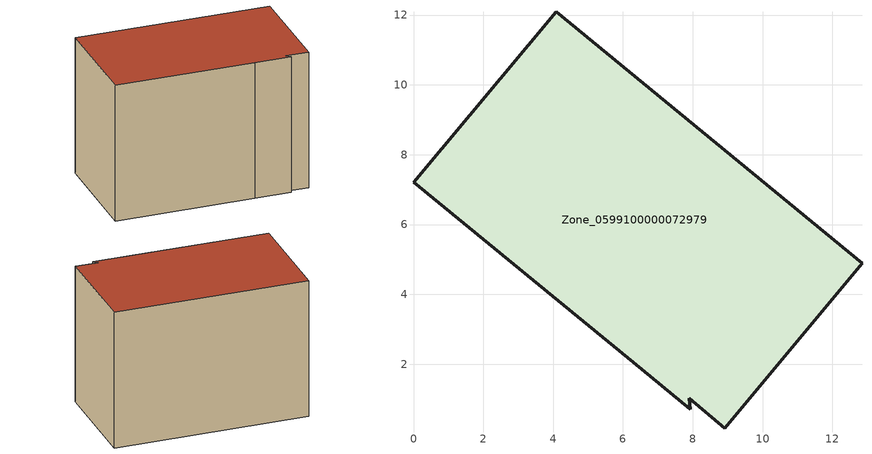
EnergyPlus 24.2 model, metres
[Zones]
Zone_0599100000072979
 floor ground (C_G): 7.93,0.7 6.29,2.06 0,7.21 4.09,12.1 12.85,4.9 8.91,0.16 7.9,1.03 z0
 wall outside (C_F): 8.91,0.16 12.85,4.9 4.09,12.1 0,7.21 6.29,2.06 7.93,0.7 7.9,1.03 8.91,0.16 z0:8.23
 roof outside (C_R): 6.29,2.06 7.93,0.7 7.9,1.03 8.91,0.16 12.85,4.9 4.09,12.1 0,7.21 z8.23
[BUILDING]
Pand.0599100000072979: North Axis=0; Terrain=City; Loads Convergence Tolerance Value=0.04; Temperature Convergence Tolerance Value=0.4; Solar Distribution=FullExterior; Maximum Number of Warmup Days=25; Minimum Number of Warmup Days=1
[Site:Location]
Rotterdam.The.Hague.AP_ZH_NLD Design_Conditions: Latitude=51.96; Longitude=4.45; Time Zone=1; Elevation=-4.5
[SITE:GROUNDTEMPERATURE:BUILDINGSURFACE]
18, 18, 18, 18, 18, 18, 18, 18, 18, 18, 18, 18
[MATERIAL] Thermal Absorptance=0.9; Solar Absorptance=0.7; Visible Absorptance=0.7
Name | Roughness | Thickness | Conductivity | Density | Specific Heat
G.TI.1946-1964 | MediumSmooth | 0.15 | 1 | 540 | 1210
F.TI.1946-1964 | Rough | 0.3 | 0.857143 | 1920 | 840
R.TI.1946-1964 | MediumRough | 0.2 | 0.277778 | 1500 | 1000
[CONSTRUCTION]
C_G: G.TI.1946-1964
C_F: F.TI.1946-1964
C_R: R.TI.1946-1964
[ZONE]
Zone_0599100000072979: Type=1; Multiplier=1; Ceiling Height=Autocalculate; Volume=Autocalculate; Floor Area=autocalculate; Part of Total Floor Area=Yes
[ZONEINFILTRATION:DESIGNFLOWRATE]
Infil_Zone_0599100000072979: Zone or ZoneList or Space or SpaceList=Zone_0599100000072979; Schedule=AlwaysOn; Design Flow Rate Calculation Method=Flow/Area; Flow Rate per Floor Area=0.003; Constant Term Coefficient=1; Temperature Term Coefficient=0; Velocity Term Coefficient=0; Velocity Squared Term Coefficient=0
[HVACTEMPLATE:ZONE:IDEALLOADSAIRSYSTEM]
Zone_0599100000072979: Maximum Heating Supply Air Temperature=50; Minimum Cooling Supply Air Temperature=13; Maximum Heating Supply Air Humidity Ratio=0.0156; Minimum Cooling Supply Air Humidity Ratio=0.0077; Heating Limit=NoLimit; Cooling Limit=NoLimit; Dehumidification Control Type=ConstantSensibleHeatRatio; Cooling Sensible Heat Ratio=0.7; Dehumidification Setpoint=60; Humidification Control Type=None; Humidification Setpoint=30; Outdoor Air Method=None; Outdoor Air Flow Rate per Person=0.00944; Outdoor Air Flow Rate per Zone Floor Area=0; Outdoor Air Flow Rate per Zone=0; Demand Controlled Ventilation Type=None; Outdoor Air Economizer Type=NoEconomizer; Heat Recovery Type=None; Sensible Heat Recovery Effectiveness=0.7; Latent Heat Recovery Effectiveness=0.65
[ZONECONTROL:THERMOSTAT]
ThermostatControl_Zone_0599100000072979: Zone or ZoneList=Zone_0599100000072979; Control Type Schedule=DualSetpointControlType; Control 1=Thermostat_Zone_0599100000072979; Temperature Difference Between Cutout And Setpoint=0
[THERMOSTATSETPOINT:DUALSETPOINT]
Thermostat_Zone_0599100000072979: Heating Setpoint Temperature Schedule=HeatingSetpoint_Zone_0599100000072979; Cooling Setpoint Temperature Schedule=CoolingSetpoint_Zone_0599100000072979
[SCHEDULE:COMPACT]
HeatingSetpoint_Zone_0599100000072979: Through: 12/31, For: AllDays, Until: 24:00, 21
CoolingSetpoint_Zone_0599100000072979: Through: 12/31, For: AllDays, Until: 24:00, 24
DualSetpointControlType: Through: 12/31, For: AllDays, Until: 24:00, 4
AlwaysOn: Through: 12/31, For: AllDays, Until: 24:00, 1
